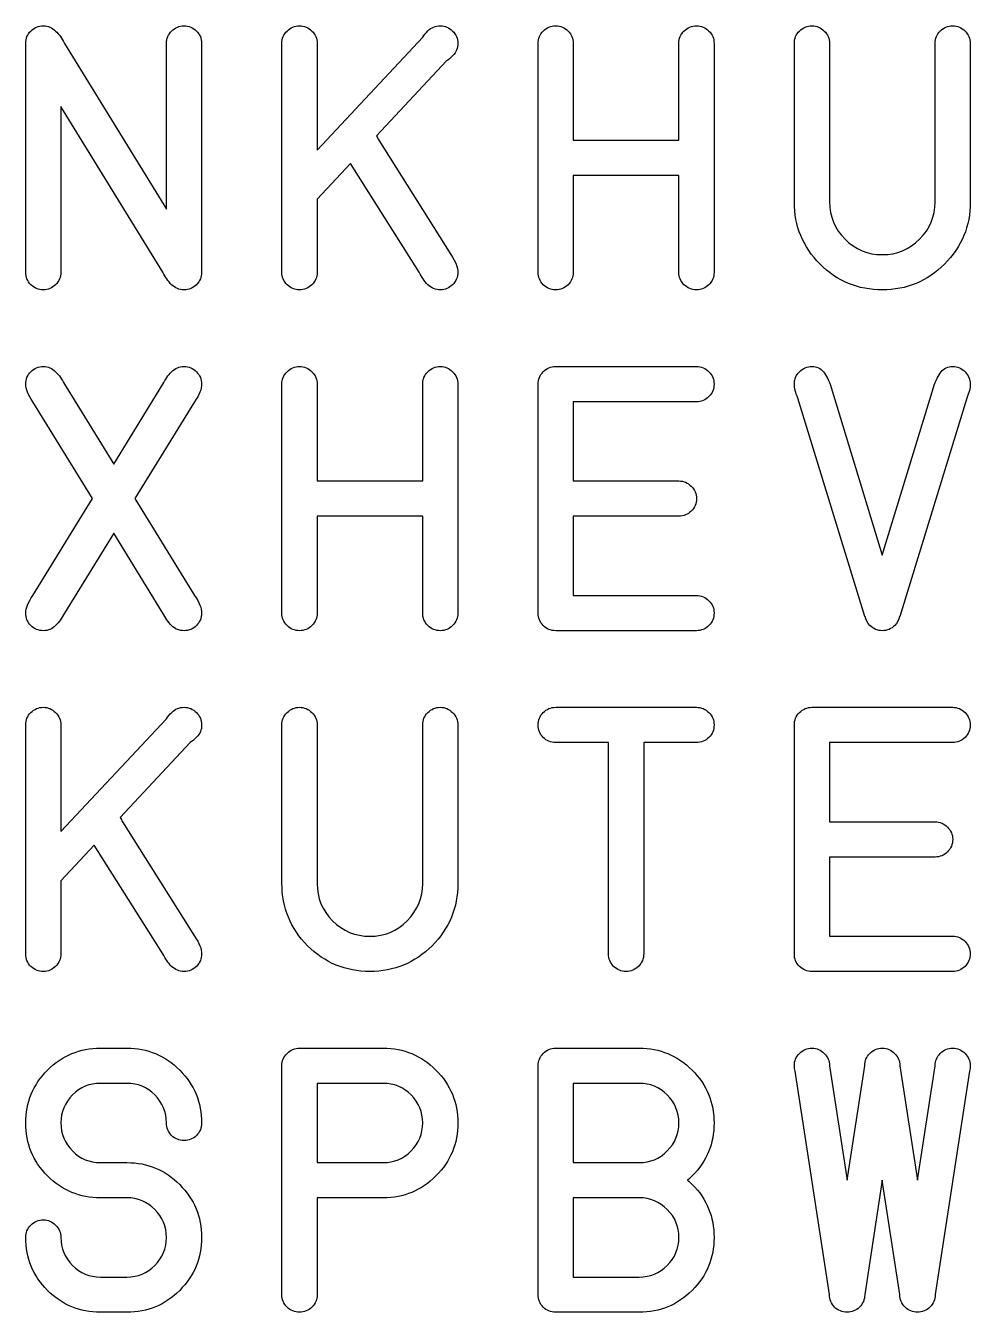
# Model space of a CAD drawing. Extents: x 0.5 to 46.5, y 0.5 to 6.
# Drawn here: x 17.058 to 18.15, y 3.294 to 4.781 of the extents above; entities that cross this region are included whole.
import ezdxf

# ---------------------------------------------------------------- set-up
doc = ezdxf.new("R2010")
doc.units = 0
doc.layers.add('Layer_1', color=7, linetype='CONTINUOUS')

msp = doc.modelspace()

# ---------------------------------------------------------------- linework, layer by layer
at = {"layer": 'Layer_1', "color": 3}
for p, q in [((17.092724, 4.774541), (17.092724, 4.774541)), ((17.058137, 4.495813), (17.058137, 4.760299)), ((17.102896, 4.760299), (17.220897, 4.568852)), ((17.220897, 4.568852), (17.220897, 4.760299)), ((17.261588, 4.760299), (17.261588, 4.495813)), ((17.354386, 4.495813), (17.354386, 4.760299)), ((17.395077, 4.637008), (17.517147, 4.76742)), ((17.395077, 4.760299), (17.395077, 4.637008)), ((17.650637, 4.495813), (17.650637, 4.760299)), ((17.691327, 4.760299), (17.691327, 4.648402)), ((17.813398, 4.648402), (17.813398, 4.760299)), ((17.854088, 4.760299), (17.854088, 4.495813)), ((17.946886, 4.577194), (17.946886, 4.760299)), ((17.987577, 4.760299), (17.987577, 4.577194)), ((18.109647, 4.577194), (18.109647, 4.760299)), ((18.150337, 4.760299), (18.150337, 4.577194)), ((17.544613, 4.739954), (17.463639, 4.653284)), ((17.216829, 4.495813), (17.098827, 4.687261)), ((17.098827, 4.687261), (17.098827, 4.495813)), ((17.466285, 4.648402), (17.5497, 4.516159)), ((17.691327, 4.648402), (17.813398, 4.648402)), ((17.433732, 4.621546), (17.395077, 4.580246)), ((17.513079, 4.495813), (17.433732, 4.621546)), ((17.813398, 4.607712), (17.691327, 4.607712)), ((17.691327, 4.607712), (17.691327, 4.495813)), ((17.813398, 4.495813), (17.813398, 4.607712)), ((17.395077, 4.580246), (17.395077, 4.495813)), ((17.670982, 4.386894), (17.833743, 4.386894)), ((17.102896, 4.366549), (17.159862, 4.274183)), ((17.159862, 4.274183), (17.216829, 4.366549)), ((17.354386, 4.102063), (17.354386, 4.366549)), ((17.395077, 4.366549), (17.395077, 4.254652)), ((17.517147, 4.254652), (17.517147, 4.366549)), ((17.557837, 4.366549), (17.557837, 4.102063)), ((17.650637, 4.102063), (17.650637, 4.366549)), ((17.989612, 4.36248), (18.048612, 4.168795)), ((18.048612, 4.168795), (18.107613, 4.36248)), ((17.135245, 4.234306), (17.066275, 4.346204)), ((17.25345, 4.346204), (17.18448, 4.234306)), ((17.833743, 4.346204), (17.691327, 4.346204)), ((17.691327, 4.346204), (17.691327, 4.254652)), ((18.028267, 4.097995), (17.950956, 4.350273)), ((18.146268, 4.350273), (18.068957, 4.097995)), ((17.395077, 4.254652), (17.517147, 4.254652)), ((17.691327, 4.254652), (17.813398, 4.254652)), ((17.066275, 4.122409), (17.135245, 4.234306)), ((17.18448, 4.234306), (17.25345, 4.122409)), ((17.517147, 4.213962), (17.395077, 4.213962)), ((17.395077, 4.213962), (17.395077, 4.102063)), ((17.517147, 4.102063), (17.517147, 4.213962)), ((17.813398, 4.213962), (17.691327, 4.213962)), ((17.691327, 4.213962), (17.691327, 4.122409)), ((17.159862, 4.19443), (17.102896, 4.102063)), ((17.216829, 4.102063), (17.159862, 4.19443)), ((17.691327, 4.122409), (17.833743, 4.122409)), ((18.028673, 4.097995), (18.028267, 4.097995)), ((18.068957, 4.097995), (18.068552, 4.097995)), ((17.833743, 4.081719), (17.670982, 4.081719)), ((18.048614, 4.081719), (18.048611, 4.081719)), ((17.670982, 3.993144), (17.833743, 3.993144)), ((17.967232, 3.993144), (18.129993, 3.993144)), ((17.058137, 3.708313), (17.058137, 3.972799)), ((17.098827, 3.849508), (17.220897, 3.97992)), ((17.098827, 3.972799), (17.098827, 3.849508)), ((17.354387, 3.789694), (17.354387, 3.972799)), ((17.395077, 3.972799), (17.395077, 3.789694)), ((17.517148, 3.789694), (17.517148, 3.972799)), ((17.557838, 3.972799), (17.557838, 3.789694)), ((17.946887, 3.708313), (17.946887, 3.972799)), ((17.248364, 3.952454), (17.16739, 3.865784)), ((17.732018, 3.952454), (17.670982, 3.952454)), ((17.732018, 3.708313), (17.732018, 3.952454)), ((17.772708, 3.952454), (17.772708, 3.708313)), ((17.833743, 3.952454), (17.772708, 3.952454)), ((18.129993, 3.952454), (17.987577, 3.952454)), ((17.987577, 3.952454), (17.987577, 3.860902)), ((17.170036, 3.860902), (17.253451, 3.728659)), ((17.987577, 3.860902), (18.109648, 3.860902)), ((17.137483, 3.834046), (17.098827, 3.792745)), ((17.216829, 3.708313), (17.137483, 3.834046)), ((18.109648, 3.820212), (17.987577, 3.820212)), ((17.987577, 3.820212), (17.987577, 3.728659)), ((17.098827, 3.792745), (17.098827, 3.708313)), ((17.987577, 3.728659), (18.129993, 3.728659)), ((18.129993, 3.687969), (17.967232, 3.687969)), ((17.144604, 3.599394), (17.175121, 3.599394)), ((17.374732, 3.599394), (17.471371, 3.599394)), ((17.670982, 3.599394), (17.767621, 3.599394)), ((17.354387, 3.314563), (17.354387, 3.579049)), ((17.650638, 3.314563), (17.650638, 3.579049)), ((17.987576, 3.314563), (17.947903, 3.572742)), ((17.987577, 3.579049), (18.007922, 3.446806)), ((18.007922, 3.446806), (18.028268, 3.579049)), ((18.068957, 3.579049), (18.089302, 3.446806)), ((18.089302, 3.446806), (18.109647, 3.579049)), ((18.149322, 3.572742), (18.109649, 3.314563)), ((17.175121, 3.558704), (17.144604, 3.558704)), ((17.471371, 3.558704), (17.395077, 3.558704)), ((17.395077, 3.558704), (17.395077, 3.467151)), ((17.471371, 3.558704), (17.471371, 3.558704)), ((17.767621, 3.558704), (17.691328, 3.558704)), ((17.691328, 3.558704), (17.691328, 3.467151)), ((17.767621, 3.558704), (17.767621, 3.558704)), ((17.261588, 3.512928), (17.261588, 3.512928)), ((17.144604, 3.467151), (17.175121, 3.467151)), ((17.395077, 3.467151), (17.471371, 3.467151)), ((17.691328, 3.467151), (17.767621, 3.467151)), ((18.048611, 3.44701), (18.028266, 3.314563)), ((18.068959, 3.314563), (18.048611, 3.44701)), ((17.175121, 3.426462), (17.144604, 3.426462)), ((17.471371, 3.426462), (17.395077, 3.426462)), ((17.395077, 3.426462), (17.395077, 3.314563)), ((17.471371, 3.426462), (17.471371, 3.426462)), ((17.767621, 3.426462), (17.691328, 3.426462)), ((17.691328, 3.426462), (17.691328, 3.334909)), ((17.767621, 3.426462), (17.767621, 3.426462)), ((17.144604, 3.334909), (17.175121, 3.334909)), ((17.691328, 3.334909), (17.767621, 3.334909)), ((17.175121, 3.294219), (17.144604, 3.294219)), ((17.767621, 3.294219), (17.670982, 3.294219)), ((17.767621, 3.294219), (17.767621, 3.294219))]:
    msp.add_line(p, q, dxfattribs=at)
for points in [[(17.058137, 4.760299), (17.058137, 4.76586), (17.060104, 4.770607), (17.064037, 4.774541)], [(17.064037, 4.774541), (17.068106, 4.77861), (17.072921, 4.780644), (17.078482, 4.780644)], [(17.078482, 4.780644), (17.084043, 4.780644), (17.08879, 4.77861), (17.092724, 4.774541)], [(17.092724, 4.774541), (17.096793, 4.770607), (17.100184, 4.76586), (17.102896, 4.760299)], [(17.220897, 4.760299), (17.220897, 4.76586), (17.222864, 4.770607), (17.226797, 4.774541)], [(17.226797, 4.774541), (17.230866, 4.77861), (17.235682, 4.780644), (17.241243, 4.780644)], [(17.241243, 4.780644), (17.246804, 4.780644), (17.251551, 4.77861), (17.255484, 4.774541)], [(17.255484, 4.774541), (17.259553, 4.770607), (17.261588, 4.76586), (17.261588, 4.760299)], [(17.354386, 4.760299), (17.354386, 4.76586), (17.356353, 4.770607), (17.360286, 4.774541)], [(17.360286, 4.774541), (17.364355, 4.77861), (17.36917, 4.780644), (17.374731, 4.780644)], [(17.374731, 4.780644), (17.380292, 4.780644), (17.38504, 4.77861), (17.388973, 4.774541)], [(17.388973, 4.774541), (17.393042, 4.770607), (17.395077, 4.76586), (17.395077, 4.760299)], [(17.517147, 4.76742), (17.518911, 4.769998), (17.520945, 4.772439), (17.52325, 4.774744)], [(17.52325, 4.774744), (17.527184, 4.778678), (17.531931, 4.780644), (17.537492, 4.780644)], [(17.537492, 4.780644), (17.543053, 4.780644), (17.5478, 4.77861), (17.551733, 4.774541)], [(17.551733, 4.774541), (17.555802, 4.770607), (17.557837, 4.76586), (17.557837, 4.760299)], [(17.650637, 4.760299), (17.650637, 4.76586), (17.652604, 4.770607), (17.656537, 4.774541)], [(17.656537, 4.774541), (17.660606, 4.77861), (17.665421, 4.780644), (17.670982, 4.780644)], [(17.670982, 4.780644), (17.676543, 4.780644), (17.68129, 4.77861), (17.685224, 4.774541)], [(17.685224, 4.774541), (17.689293, 4.770607), (17.691327, 4.76586), (17.691327, 4.760299)], [(17.813398, 4.760299), (17.813398, 4.76586), (17.815364, 4.770607), (17.819298, 4.774541)], [(17.819298, 4.774541), (17.823367, 4.77861), (17.828182, 4.780644), (17.833743, 4.780644)], [(17.833743, 4.780644), (17.839304, 4.780644), (17.844051, 4.77861), (17.847984, 4.774541)], [(17.847984, 4.774541), (17.852053, 4.770607), (17.854088, 4.76586), (17.854088, 4.760299)], [(17.946886, 4.760299), (17.946886, 4.76586), (17.948853, 4.770607), (17.952787, 4.774541)], [(17.952787, 4.774541), (17.956856, 4.77861), (17.961671, 4.780644), (17.967232, 4.780644)], [(17.967232, 4.780644), (17.972793, 4.780644), (17.97754, 4.77861), (17.981473, 4.774541)], [(17.981473, 4.774541), (17.985542, 4.770607), (17.987577, 4.76586), (17.987577, 4.760299)], [(18.109647, 4.760299), (18.109647, 4.76586), (18.111614, 4.770607), (18.115547, 4.774541)], [(18.115547, 4.774541), (18.119616, 4.77861), (18.124431, 4.780644), (18.129992, 4.780644)], [(18.129992, 4.780644), (18.135553, 4.780644), (18.1403, 4.77861), (18.144234, 4.774541)], [(18.144234, 4.774541), (18.148303, 4.770607), (18.150337, 4.76586), (18.150337, 4.760299)], [(17.557837, 4.760299), (17.557837, 4.754738), (17.55587, 4.749991), (17.551937, 4.746058)], [(17.551937, 4.746058), (17.549089, 4.743209), (17.546647, 4.741175), (17.544613, 4.739954)], [(17.463639, 4.653284), (17.464589, 4.651794), (17.465471, 4.650166), (17.466285, 4.648402)], [(17.97659, 4.505173), (17.956788, 4.525111), (17.946886, 4.549118), (17.946886, 4.577194)], [(17.987577, 4.577194), (17.987577, 4.560375), (17.993545, 4.545998), (18.005481, 4.534062)], [(18.091744, 4.534062), (18.103679, 4.545998), (18.109647, 4.560375), (18.109647, 4.577194)], [(18.150337, 4.577194), (18.150337, 4.549118), (18.140368, 4.525111), (18.12043, 4.505173)], [(18.005481, 4.534062), (18.017416, 4.522127), (18.031793, 4.516159), (18.048612, 4.516159)], [(18.048612, 4.516159), (18.06543, 4.516159), (18.079808, 4.522127), (18.091744, 4.534062)], [(17.5497, 4.516159), (17.555125, 4.508156), (17.557838, 4.501375), (17.557838, 4.495813)], [(18.048612, 4.475469), (18.020536, 4.475469), (17.996528, 4.48537), (17.97659, 4.505173)], [(18.12043, 4.505173), (18.100627, 4.48537), (18.076688, 4.475469), (18.048612, 4.475469)], [(17.064037, 4.481369), (17.060104, 4.485438), (17.058137, 4.490253), (17.058137, 4.495813)], [(17.098827, 4.495813), (17.098827, 4.490253), (17.096793, 4.485438), (17.092724, 4.481369)], [(17.226797, 4.481369), (17.222864, 4.485438), (17.219541, 4.490253), (17.216829, 4.495813)], [(17.261588, 4.495813), (17.261588, 4.490253), (17.259553, 4.485438), (17.255484, 4.481369)], [(17.360286, 4.481369), (17.356353, 4.485438), (17.354386, 4.490253), (17.354386, 4.495813)], [(17.395077, 4.495813), (17.395077, 4.490253), (17.393042, 4.485438), (17.388973, 4.481369)], [(17.523048, 4.481369), (17.519114, 4.485438), (17.515791, 4.490253), (17.513079, 4.495813)], [(17.557838, 4.495813), (17.557838, 4.490253), (17.555803, 4.485438), (17.551734, 4.481369)], [(17.656537, 4.481369), (17.652604, 4.485438), (17.650637, 4.490253), (17.650637, 4.495813)], [(17.691327, 4.495813), (17.691327, 4.490253), (17.689293, 4.485438), (17.685224, 4.481369)], [(17.819298, 4.481369), (17.815364, 4.485438), (17.813398, 4.490253), (17.813398, 4.495813)], [(17.854088, 4.495813), (17.854088, 4.490253), (17.852053, 4.485438), (17.847984, 4.481369)], [(17.078482, 4.475469), (17.072921, 4.475469), (17.068106, 4.477435), (17.064037, 4.481369)], [(17.092724, 4.481369), (17.08879, 4.477435), (17.084043, 4.475469), (17.078482, 4.475469)], [(17.241243, 4.475469), (17.235682, 4.475469), (17.230866, 4.477435), (17.226797, 4.481369)], [(17.255484, 4.481369), (17.251551, 4.477435), (17.246804, 4.475469), (17.241243, 4.475469)], [(17.374731, 4.475469), (17.36917, 4.475469), (17.364355, 4.477435), (17.360286, 4.481369)], [(17.388973, 4.481369), (17.38504, 4.477435), (17.380292, 4.475469), (17.374731, 4.475469)], [(17.537493, 4.475469), (17.531932, 4.475469), (17.527117, 4.477435), (17.523048, 4.481369)], [(17.551734, 4.481369), (17.547801, 4.477435), (17.543054, 4.475469), (17.537493, 4.475469)], [(17.670982, 4.475469), (17.665421, 4.475469), (17.660606, 4.477435), (17.656537, 4.481369)], [(17.685224, 4.481369), (17.68129, 4.477435), (17.676543, 4.475469), (17.670982, 4.475469)], [(17.833743, 4.475469), (17.828182, 4.475469), (17.823367, 4.477435), (17.819298, 4.481369)], [(17.847984, 4.481369), (17.844051, 4.477435), (17.839304, 4.475469), (17.833743, 4.475469)], [(17.064037, 4.380791), (17.068106, 4.38486), (17.072921, 4.386894), (17.078482, 4.386894)], [(17.078482, 4.386894), (17.084043, 4.386894), (17.08879, 4.38486), (17.092724, 4.380791)], [(17.226797, 4.380791), (17.230866, 4.38486), (17.235682, 4.386894), (17.241243, 4.386894)], [(17.241243, 4.386894), (17.246804, 4.386894), (17.251551, 4.38486), (17.255484, 4.380791)], [(17.360286, 4.380791), (17.364355, 4.38486), (17.36917, 4.386894), (17.374731, 4.386894)], [(17.374731, 4.386894), (17.380292, 4.386894), (17.38504, 4.38486), (17.388973, 4.380791)], [(17.523047, 4.380791), (17.527116, 4.38486), (17.531931, 4.386894), (17.537492, 4.386894)], [(17.537492, 4.386894), (17.543053, 4.386894), (17.5478, 4.38486), (17.551733, 4.380791)], [(17.656537, 4.380791), (17.660606, 4.38486), (17.665421, 4.386894), (17.670982, 4.386894)], [(17.833743, 4.386894), (17.839304, 4.386894), (17.844051, 4.38486), (17.847984, 4.380791)], [(17.952787, 4.380791), (17.956856, 4.38486), (17.961671, 4.386894), (17.967232, 4.386894)], [(17.967232, 4.386894), (17.972793, 4.386894), (17.977201, 4.38486), (17.980456, 4.380791)], [(18.116565, 4.380791), (18.119956, 4.38486), (18.124431, 4.386894), (18.129992, 4.386894)], [(18.129992, 4.386894), (18.135553, 4.386894), (18.140301, 4.38486), (18.144234, 4.380791)], [(17.058137, 4.366549), (17.058137, 4.37211), (17.060104, 4.376857), (17.064037, 4.380791)], [(17.092724, 4.380791), (17.096793, 4.376857), (17.100184, 4.37211), (17.102896, 4.366549)], [(17.216829, 4.366549), (17.219541, 4.37211), (17.222864, 4.376857), (17.226797, 4.380791)], [(17.255484, 4.380791), (17.259553, 4.376857), (17.261588, 4.37211), (17.261588, 4.366549)], [(17.354386, 4.366549), (17.354386, 4.37211), (17.356353, 4.376857), (17.360286, 4.380791)], [(17.388973, 4.380791), (17.393042, 4.376857), (17.395077, 4.37211), (17.395077, 4.366549)], [(17.517147, 4.366549), (17.517147, 4.37211), (17.519114, 4.376857), (17.523047, 4.380791)], [(17.551733, 4.380791), (17.555802, 4.376857), (17.557837, 4.37211), (17.557837, 4.366549)], [(17.650637, 4.366549), (17.650637, 4.37211), (17.652604, 4.376857), (17.656537, 4.380791)], [(17.847984, 4.380791), (17.852053, 4.376857), (17.854088, 4.37211), (17.854088, 4.366549)], [(17.946887, 4.366549), (17.946887, 4.37211), (17.948854, 4.376857), (17.952787, 4.380791)], [(17.980456, 4.380791), (17.983847, 4.376857), (17.986899, 4.370754), (17.989612, 4.36248)], [(18.107613, 4.36248), (18.110326, 4.370754), (18.11331, 4.376857), (18.116565, 4.380791)], [(18.144234, 4.380791), (18.148303, 4.376857), (18.150338, 4.37211), (18.150338, 4.366549)], [(17.066275, 4.346204), (17.06085, 4.354207), (17.058137, 4.360988), (17.058137, 4.366549)], [(17.261588, 4.366549), (17.261588, 4.360988), (17.258875, 4.354207), (17.25345, 4.346204)], [(17.854088, 4.366549), (17.854088, 4.360988), (17.852053, 4.356173), (17.847984, 4.352104)], [(17.950956, 4.350273), (17.948243, 4.356512), (17.946887, 4.361938), (17.946887, 4.366549)], [(18.150338, 4.366549), (18.150338, 4.361938), (18.148981, 4.356512), (18.146268, 4.350273)], [(17.847984, 4.352104), (17.844051, 4.348171), (17.839304, 4.346204), (17.833743, 4.346204)], [(17.813398, 4.254652), (17.818959, 4.254652), (17.823706, 4.252617), (17.827639, 4.248548)], [(17.827639, 4.248548), (17.831708, 4.244615), (17.833743, 4.239867), (17.833743, 4.234306)], [(17.833743, 4.234306), (17.833743, 4.228745), (17.831708, 4.223931), (17.827639, 4.219862)], [(17.827639, 4.219862), (17.823706, 4.215928), (17.818959, 4.213962), (17.813398, 4.213962)], [(17.058137, 4.102063), (17.058137, 4.107625), (17.06085, 4.114406), (17.066275, 4.122409)], [(17.25345, 4.122409), (17.258875, 4.114406), (17.261588, 4.107625), (17.261588, 4.102063)], [(17.833743, 4.122409), (17.839304, 4.122409), (17.844051, 4.120374), (17.847984, 4.116305)], [(17.847984, 4.116305), (17.852053, 4.112372), (17.854088, 4.107625), (17.854088, 4.102063)], [(17.064037, 4.087619), (17.060104, 4.091688), (17.058137, 4.096503), (17.058137, 4.102063)], [(17.102896, 4.102063), (17.100184, 4.096503), (17.096793, 4.091688), (17.092724, 4.087619)], [(17.226797, 4.087619), (17.222864, 4.091688), (17.219541, 4.096503), (17.216829, 4.102063)], [(17.261588, 4.102063), (17.261588, 4.096503), (17.259553, 4.091688), (17.255484, 4.087619)], [(17.360286, 4.087619), (17.356353, 4.091688), (17.354386, 4.096503), (17.354386, 4.102063)], [(17.395077, 4.102063), (17.395077, 4.096503), (17.393042, 4.091688), (17.388973, 4.087619)], [(17.523047, 4.087619), (17.519114, 4.091688), (17.517147, 4.096503), (17.517147, 4.102063)], [(17.557837, 4.102063), (17.557837, 4.096503), (17.555802, 4.091688), (17.551733, 4.087619)], [(17.656537, 4.087619), (17.652604, 4.091688), (17.650637, 4.096503), (17.650637, 4.102063)], [(17.854088, 4.102063), (17.854088, 4.096503), (17.852053, 4.091688), (17.847984, 4.087619)], [(18.034369, 4.087822), (18.031249, 4.090806), (18.029351, 4.094197), (18.028673, 4.097995)], [(18.048611, 4.081719), (18.04305, 4.081719), (18.038302, 4.083753), (18.034369, 4.087822)], [(18.063059, 4.087822), (18.05899, 4.083753), (18.054175, 4.081719), (18.048614, 4.081719)], [(18.068552, 4.097995), (18.067875, 4.094197), (18.066044, 4.090806), (18.063059, 4.087822)], [(17.078482, 4.081719), (17.072921, 4.081719), (17.068106, 4.083685), (17.064037, 4.087619)], [(17.092724, 4.087619), (17.08879, 4.083685), (17.084043, 4.081719), (17.078482, 4.081719)], [(17.241243, 4.081719), (17.235682, 4.081719), (17.230866, 4.083685), (17.226797, 4.087619)], [(17.255484, 4.087619), (17.251551, 4.083685), (17.246804, 4.081719), (17.241243, 4.081719)], [(17.374731, 4.081719), (17.36917, 4.081719), (17.364355, 4.083685), (17.360286, 4.087619)], [(17.388973, 4.087619), (17.38504, 4.083685), (17.380292, 4.081719), (17.374731, 4.081719)], [(17.537492, 4.081719), (17.531931, 4.081719), (17.527116, 4.083685), (17.523047, 4.087619)], [(17.551733, 4.087619), (17.5478, 4.083685), (17.543053, 4.081719), (17.537492, 4.081719)], [(17.670982, 4.081719), (17.665421, 4.081719), (17.660606, 4.083685), (17.656537, 4.087619)], [(17.847984, 4.087619), (17.844051, 4.083685), (17.839304, 4.081719), (17.833743, 4.081719)], [(17.058137, 3.972799), (17.058137, 3.97836), (17.060104, 3.983107), (17.064037, 3.987041)], [(17.064037, 3.987041), (17.068106, 3.99111), (17.072921, 3.993144), (17.078482, 3.993144)], [(17.078482, 3.993144), (17.084043, 3.993144), (17.08879, 3.99111), (17.092724, 3.987041)], [(17.092724, 3.987041), (17.096793, 3.983107), (17.098827, 3.97836), (17.098827, 3.972799)], [(17.220897, 3.97992), (17.222661, 3.982498), (17.224696, 3.984939), (17.227001, 3.987244)], [(17.227001, 3.987244), (17.230934, 3.991178), (17.235682, 3.993144), (17.241243, 3.993144)], [(17.241243, 3.993144), (17.246804, 3.993144), (17.251551, 3.99111), (17.255484, 3.987041)], [(17.255484, 3.987041), (17.259553, 3.983107), (17.261588, 3.97836), (17.261588, 3.972799)], [(17.354387, 3.972799), (17.354387, 3.97836), (17.356354, 3.983107), (17.360287, 3.987041)], [(17.360287, 3.987041), (17.364356, 3.99111), (17.369171, 3.993144), (17.374732, 3.993144)], [(17.374732, 3.993144), (17.380293, 3.993144), (17.38504, 3.99111), (17.388974, 3.987041)], [(17.388974, 3.987041), (17.393043, 3.983107), (17.395077, 3.97836), (17.395077, 3.972799)], [(17.517148, 3.972799), (17.517148, 3.97836), (17.519114, 3.983107), (17.523048, 3.987041)], [(17.523048, 3.987041), (17.527117, 3.99111), (17.531932, 3.993144), (17.537493, 3.993144)], [(17.537493, 3.993144), (17.543054, 3.993144), (17.547801, 3.99111), (17.551734, 3.987041)], [(17.551734, 3.987041), (17.555803, 3.983107), (17.557838, 3.97836), (17.557838, 3.972799)], [(17.650637, 3.972799), (17.650637, 3.97836), (17.652604, 3.983107), (17.656537, 3.987041)], [(17.656537, 3.987041), (17.660606, 3.99111), (17.665421, 3.993144), (17.670982, 3.993144)], [(17.833743, 3.993144), (17.839304, 3.993144), (17.844051, 3.99111), (17.847984, 3.987041)], [(17.847984, 3.987041), (17.852053, 3.983107), (17.854088, 3.97836), (17.854088, 3.972799)], [(17.946887, 3.972799), (17.946887, 3.97836), (17.948854, 3.983107), (17.952788, 3.987041)], [(17.952788, 3.987041), (17.956857, 3.99111), (17.961672, 3.993144), (17.967232, 3.993144)], [(18.129993, 3.993144), (18.135554, 3.993144), (18.140301, 3.99111), (18.144234, 3.987041)], [(18.144234, 3.987041), (18.148303, 3.983107), (18.150338, 3.97836), (18.150338, 3.972799)], [(17.261588, 3.972799), (17.261588, 3.967238), (17.259621, 3.962491), (17.255688, 3.958558)], [(17.656537, 3.958354), (17.652604, 3.962423), (17.650637, 3.967238), (17.650637, 3.972799)], [(17.854088, 3.972799), (17.854088, 3.967238), (17.852053, 3.962423), (17.847984, 3.958354)], [(18.150338, 3.972799), (18.150338, 3.967238), (18.148303, 3.962423), (18.144234, 3.958354)], [(17.255688, 3.958558), (17.252839, 3.955709), (17.250398, 3.953675), (17.248364, 3.952454)], [(17.670982, 3.952454), (17.665421, 3.952454), (17.660606, 3.954421), (17.656537, 3.958354)], [(17.847984, 3.958354), (17.844051, 3.954421), (17.839304, 3.952454), (17.833743, 3.952454)], [(18.144234, 3.958354), (18.140301, 3.954421), (18.135554, 3.952454), (18.129993, 3.952454)], [(17.16739, 3.865784), (17.16834, 3.864294), (17.169222, 3.862666), (17.170036, 3.860902)], [(18.109648, 3.860902), (18.115209, 3.860902), (18.119956, 3.858867), (18.123889, 3.854798)], [(18.123889, 3.854798), (18.127958, 3.850865), (18.129993, 3.846117), (18.129993, 3.840556)], [(18.129993, 3.840556), (18.129993, 3.834995), (18.127958, 3.830181), (18.123889, 3.826112)], [(18.123889, 3.826112), (18.119956, 3.822178), (18.115209, 3.820212), (18.109648, 3.820212)], [(17.384091, 3.717672), (17.364289, 3.73761), (17.354387, 3.761618), (17.354387, 3.789694)], [(17.395077, 3.789694), (17.395077, 3.772875), (17.401045, 3.758498), (17.412981, 3.746562)], [(17.499244, 3.746562), (17.51118, 3.758498), (17.517148, 3.772875), (17.517148, 3.789694)], [(17.557838, 3.789694), (17.557838, 3.761618), (17.547869, 3.73761), (17.527931, 3.717672)], [(17.412981, 3.746562), (17.424917, 3.734627), (17.439294, 3.728659), (17.456112, 3.728659)], [(17.456112, 3.728659), (17.472931, 3.728659), (17.487308, 3.734627), (17.499244, 3.746562)], [(17.253451, 3.728659), (17.258876, 3.720656), (17.261588, 3.713875), (17.261588, 3.708313)], [(17.456112, 3.687969), (17.428036, 3.687969), (17.404029, 3.69787), (17.384091, 3.717672)], [(17.527931, 3.717672), (17.508128, 3.69787), (17.484189, 3.687969), (17.456112, 3.687969)], [(18.129993, 3.728659), (18.135554, 3.728659), (18.140301, 3.726624), (18.144234, 3.722555)], [(18.144234, 3.722555), (18.148303, 3.718622), (18.150338, 3.713875), (18.150338, 3.708313)], [(17.064037, 3.693869), (17.060104, 3.697938), (17.058137, 3.702753), (17.058137, 3.708313)], [(17.098827, 3.708313), (17.098827, 3.702753), (17.096793, 3.697938), (17.092724, 3.693869)], [(17.226798, 3.693869), (17.222865, 3.697938), (17.219542, 3.702753), (17.216829, 3.708313)], [(17.261588, 3.708313), (17.261588, 3.702753), (17.259554, 3.697938), (17.255485, 3.693869)], [(17.737918, 3.693869), (17.733984, 3.697938), (17.732018, 3.702753), (17.732018, 3.708313)], [(17.772708, 3.708313), (17.772708, 3.702753), (17.770673, 3.697938), (17.766604, 3.693869)], [(17.952788, 3.693869), (17.948854, 3.697938), (17.946887, 3.702753), (17.946887, 3.708313)], [(18.150338, 3.708313), (18.150338, 3.702753), (18.148303, 3.697938), (18.144234, 3.693869)], [(17.078482, 3.687969), (17.072921, 3.687969), (17.068106, 3.689935), (17.064037, 3.693869)], [(17.092724, 3.693869), (17.08879, 3.689935), (17.084043, 3.687969), (17.078482, 3.687969)], [(17.241243, 3.687969), (17.235682, 3.687969), (17.230867, 3.689935), (17.226798, 3.693869)], [(17.255485, 3.693869), (17.251552, 3.689935), (17.246804, 3.687969), (17.241243, 3.687969)], [(17.752362, 3.687969), (17.746802, 3.687969), (17.741987, 3.689935), (17.737918, 3.693869)], [(17.766604, 3.693869), (17.762671, 3.689935), (17.757924, 3.687969), (17.752362, 3.687969)], [(17.967232, 3.687969), (17.961672, 3.687969), (17.956857, 3.689935), (17.952788, 3.693869)], [(18.144234, 3.693869), (18.140301, 3.689935), (18.135554, 3.687969), (18.129993, 3.687969)], [(17.083365, 3.573963), (17.100319, 3.590917), (17.120732, 3.599394), (17.144604, 3.599394)], [(17.175121, 3.599394), (17.198993, 3.599394), (17.219338, 3.590917), (17.236156, 3.573963)], [(17.360287, 3.593291), (17.364356, 3.59736), (17.369171, 3.599394), (17.374732, 3.599394)], [(17.471371, 3.599394), (17.495242, 3.599394), (17.515587, 3.590917), (17.532406, 3.573963)], [(17.656538, 3.593291), (17.660607, 3.59736), (17.665422, 3.599394), (17.670982, 3.599394)], [(17.767621, 3.599394), (17.791493, 3.599394), (17.811838, 3.590917), (17.828657, 3.573963)], [(17.952787, 3.593291), (17.956856, 3.59736), (17.961671, 3.599394), (17.967232, 3.599394)], [(17.967232, 3.599394), (17.972793, 3.599394), (17.97754, 3.59736), (17.981474, 3.593291)], [(18.034168, 3.593291), (18.038237, 3.59736), (18.043052, 3.599394), (18.048612, 3.599394)], [(18.048612, 3.599394), (18.054173, 3.599394), (18.058921, 3.59736), (18.062854, 3.593291)], [(18.115548, 3.593291), (18.119616, 3.59736), (18.124431, 3.599394), (18.129993, 3.599394)], [(18.129993, 3.599394), (18.135553, 3.599394), (18.140301, 3.59736), (18.144234, 3.593291)], [(17.354387, 3.579049), (17.354387, 3.58461), (17.356353, 3.589357), (17.360287, 3.593291)], [(17.650638, 3.579049), (17.650638, 3.58461), (17.652604, 3.589357), (17.656538, 3.593291)], [(17.946887, 3.579049), (17.946887, 3.58461), (17.948854, 3.589357), (17.952787, 3.593291)], [(17.981474, 3.593291), (17.985543, 3.589357), (17.987577, 3.58461), (17.987577, 3.579049)], [(18.028268, 3.579049), (18.028268, 3.58461), (18.030234, 3.589357), (18.034168, 3.593291)], [(18.062854, 3.593291), (18.066923, 3.589357), (18.068957, 3.58461), (18.068957, 3.579049)], [(18.109647, 3.579049), (18.109647, 3.58461), (18.111614, 3.589357), (18.115548, 3.593291)], [(18.144234, 3.593291), (18.148303, 3.589357), (18.150337, 3.58461), (18.150337, 3.579049)], [(17.058137, 3.512928), (17.058137, 3.536799), (17.066547, 3.557144), (17.083365, 3.573963)], [(17.236156, 3.573963), (17.253111, 3.557144), (17.261588, 3.536799), (17.261588, 3.512928)], [(17.532406, 3.573963), (17.54936, 3.557144), (17.557837, 3.536799), (17.557837, 3.512928)], [(17.828657, 3.573963), (17.845611, 3.557144), (17.854088, 3.536799), (17.854088, 3.512928)], [(17.947903, 3.572742), (17.947226, 3.57464), (17.946887, 3.576742), (17.946887, 3.579049)], [(18.150337, 3.579049), (18.150337, 3.576742), (18.149999, 3.57464), (18.149322, 3.572742)], [(17.144604, 3.558704), (17.13199, 3.558704), (17.121207, 3.554228), (17.112255, 3.545276)], [(17.20747, 3.545276), (17.198518, 3.554228), (17.187735, 3.558704), (17.175121, 3.558704)], [(17.503719, 3.545276), (17.494768, 3.554228), (17.483985, 3.558704), (17.471371, 3.558704)], [(17.79997, 3.545276), (17.791018, 3.554228), (17.780235, 3.558704), (17.767621, 3.558704)], [(17.112255, 3.545276), (17.103303, 3.536325), (17.098827, 3.525542), (17.098827, 3.512928)], [(17.220898, 3.512928), (17.220898, 3.525542), (17.216422, 3.536325), (17.20747, 3.545276)], [(17.517147, 3.512928), (17.517147, 3.525542), (17.512671, 3.536325), (17.503719, 3.545276)], [(17.813398, 3.512928), (17.813398, 3.525542), (17.808922, 3.536325), (17.79997, 3.545276)], [(17.083365, 3.451689), (17.066547, 3.468643), (17.058137, 3.489056), (17.058137, 3.512928)], [(17.098827, 3.512928), (17.098827, 3.500314), (17.103303, 3.489531), (17.112255, 3.480579)], [(17.226798, 3.498483), (17.222864, 3.502552), (17.220898, 3.507367), (17.220898, 3.512928)], [(17.261588, 3.512928), (17.261588, 3.507367), (17.259553, 3.502552), (17.255484, 3.498483)], [(17.503719, 3.480579), (17.512671, 3.489531), (17.517147, 3.500314), (17.517147, 3.512928)], [(17.557837, 3.512928), (17.557837, 3.489056), (17.54936, 3.468643), (17.532406, 3.451689)], [(17.79997, 3.480579), (17.808922, 3.489531), (17.813398, 3.500314), (17.813398, 3.512928)], [(17.854088, 3.512928), (17.854088, 3.489056), (17.845679, 3.468711), (17.82886, 3.451893)], [(17.241243, 3.492583), (17.235682, 3.492583), (17.230867, 3.494549), (17.226798, 3.498483)], [(17.255484, 3.498483), (17.251551, 3.494549), (17.246804, 3.492583), (17.241243, 3.492583)], [(17.112255, 3.480579), (17.121207, 3.471627), (17.13199, 3.467151), (17.144604, 3.467151)], [(17.471371, 3.467151), (17.483985, 3.467151), (17.494768, 3.471627), (17.503719, 3.480579)], [(17.767621, 3.467151), (17.780235, 3.467151), (17.791018, 3.471627), (17.79997, 3.480579)], [(17.175121, 3.467151), (17.198993, 3.467151), (17.219338, 3.458674), (17.236156, 3.44172)], [(17.144604, 3.426462), (17.120732, 3.426462), (17.100319, 3.434871), (17.083365, 3.451689)], [(17.532406, 3.451689), (17.515587, 3.434871), (17.495242, 3.426462), (17.471371, 3.426462)], [(17.82886, 3.451893), (17.827096, 3.450129), (17.825265, 3.448433), (17.823367, 3.446806)], [(17.236156, 3.44172), (17.253111, 3.424902), (17.261588, 3.404557), (17.261588, 3.380685)], [(17.823367, 3.446806), (17.825265, 3.445179), (17.827096, 3.443552), (17.82886, 3.441924)], [(17.82886, 3.441924), (17.845679, 3.424969), (17.854088, 3.404557), (17.854088, 3.380685)], [(17.20747, 3.413034), (17.198518, 3.421986), (17.187735, 3.426462), (17.175121, 3.426462)], [(17.79997, 3.413034), (17.791018, 3.421986), (17.780235, 3.426462), (17.767621, 3.426462)], [(17.220898, 3.380685), (17.220898, 3.393299), (17.216422, 3.404082), (17.20747, 3.413034)], [(17.813398, 3.380685), (17.813398, 3.393299), (17.808922, 3.404082), (17.79997, 3.413034)], [(17.058137, 3.380685), (17.058137, 3.386246), (17.060104, 3.390993), (17.064037, 3.394926)], [(17.064037, 3.394926), (17.068106, 3.398995), (17.072921, 3.40103), (17.078482, 3.40103)], [(17.078482, 3.40103), (17.084043, 3.40103), (17.08879, 3.398995), (17.092724, 3.394926)], [(17.092724, 3.394926), (17.096793, 3.390993), (17.098827, 3.386246), (17.098827, 3.380685)], [(17.083365, 3.319447), (17.066547, 3.336401), (17.058137, 3.356813), (17.058137, 3.380685)], [(17.098827, 3.380685), (17.098827, 3.368071), (17.103303, 3.357288), (17.112255, 3.348336)], [(17.20747, 3.348336), (17.216422, 3.357288), (17.220898, 3.368071), (17.220898, 3.380685)], [(17.261588, 3.380685), (17.261588, 3.356813), (17.253111, 3.336401), (17.236156, 3.319447)], [(17.79997, 3.348336), (17.808922, 3.357288), (17.813398, 3.368071), (17.813398, 3.380685)], [(17.854088, 3.380685), (17.854088, 3.356813), (17.845611, 3.336401), (17.828657, 3.319447)], [(17.112255, 3.348336), (17.121207, 3.339385), (17.13199, 3.334909), (17.144604, 3.334909)], [(17.175121, 3.334909), (17.187735, 3.334909), (17.198518, 3.339385), (17.20747, 3.348336)], [(17.767621, 3.334909), (17.780235, 3.334909), (17.791018, 3.339385), (17.79997, 3.348336)], [(17.144604, 3.294219), (17.120732, 3.294219), (17.100319, 3.302628), (17.083365, 3.319447)], [(17.236156, 3.319447), (17.219338, 3.302628), (17.198993, 3.294219), (17.175121, 3.294219)], [(17.828657, 3.319447), (17.811838, 3.302628), (17.791493, 3.294219), (17.767621, 3.294219)], [(17.360287, 3.300119), (17.356353, 3.304188), (17.354387, 3.309003), (17.354387, 3.314563)], [(17.374732, 3.294219), (17.369171, 3.294219), (17.364356, 3.296185), (17.360287, 3.300119)], [(17.388973, 3.300119), (17.38504, 3.296185), (17.380293, 3.294219), (17.374732, 3.294219)], [(17.395077, 3.314563), (17.395077, 3.309003), (17.393042, 3.304188), (17.388973, 3.300119)], [(17.656538, 3.300119), (17.652604, 3.304188), (17.650638, 3.309003), (17.650638, 3.314563)], [(17.670982, 3.294219), (17.665422, 3.294219), (17.660607, 3.296185), (17.656538, 3.300119)], [(17.993476, 3.300119), (17.989542, 3.304188), (17.987576, 3.309003), (17.987576, 3.314563)], [(18.007921, 3.294219), (18.00236, 3.294219), (17.997545, 3.296185), (17.993476, 3.300119)], [(18.022162, 3.300119), (18.018229, 3.296185), (18.013482, 3.294219), (18.007921, 3.294219)], [(18.028266, 3.314563), (18.028266, 3.309003), (18.026231, 3.304188), (18.022162, 3.300119)], [(18.074859, 3.300119), (18.070926, 3.304188), (18.068959, 3.309003), (18.068959, 3.314563)], [(18.089304, 3.294219), (18.083743, 3.294219), (18.078928, 3.296185), (18.074859, 3.300119)], [(18.103545, 3.300119), (18.099612, 3.296185), (18.094865, 3.294219), (18.089304, 3.294219)], [(18.109649, 3.314563), (18.109649, 3.309003), (18.107614, 3.304188), (18.103545, 3.300119)]]:
    msp.add_open_spline(points, degree=3, dxfattribs=at)

doc.saveas('drawing.dxf')
